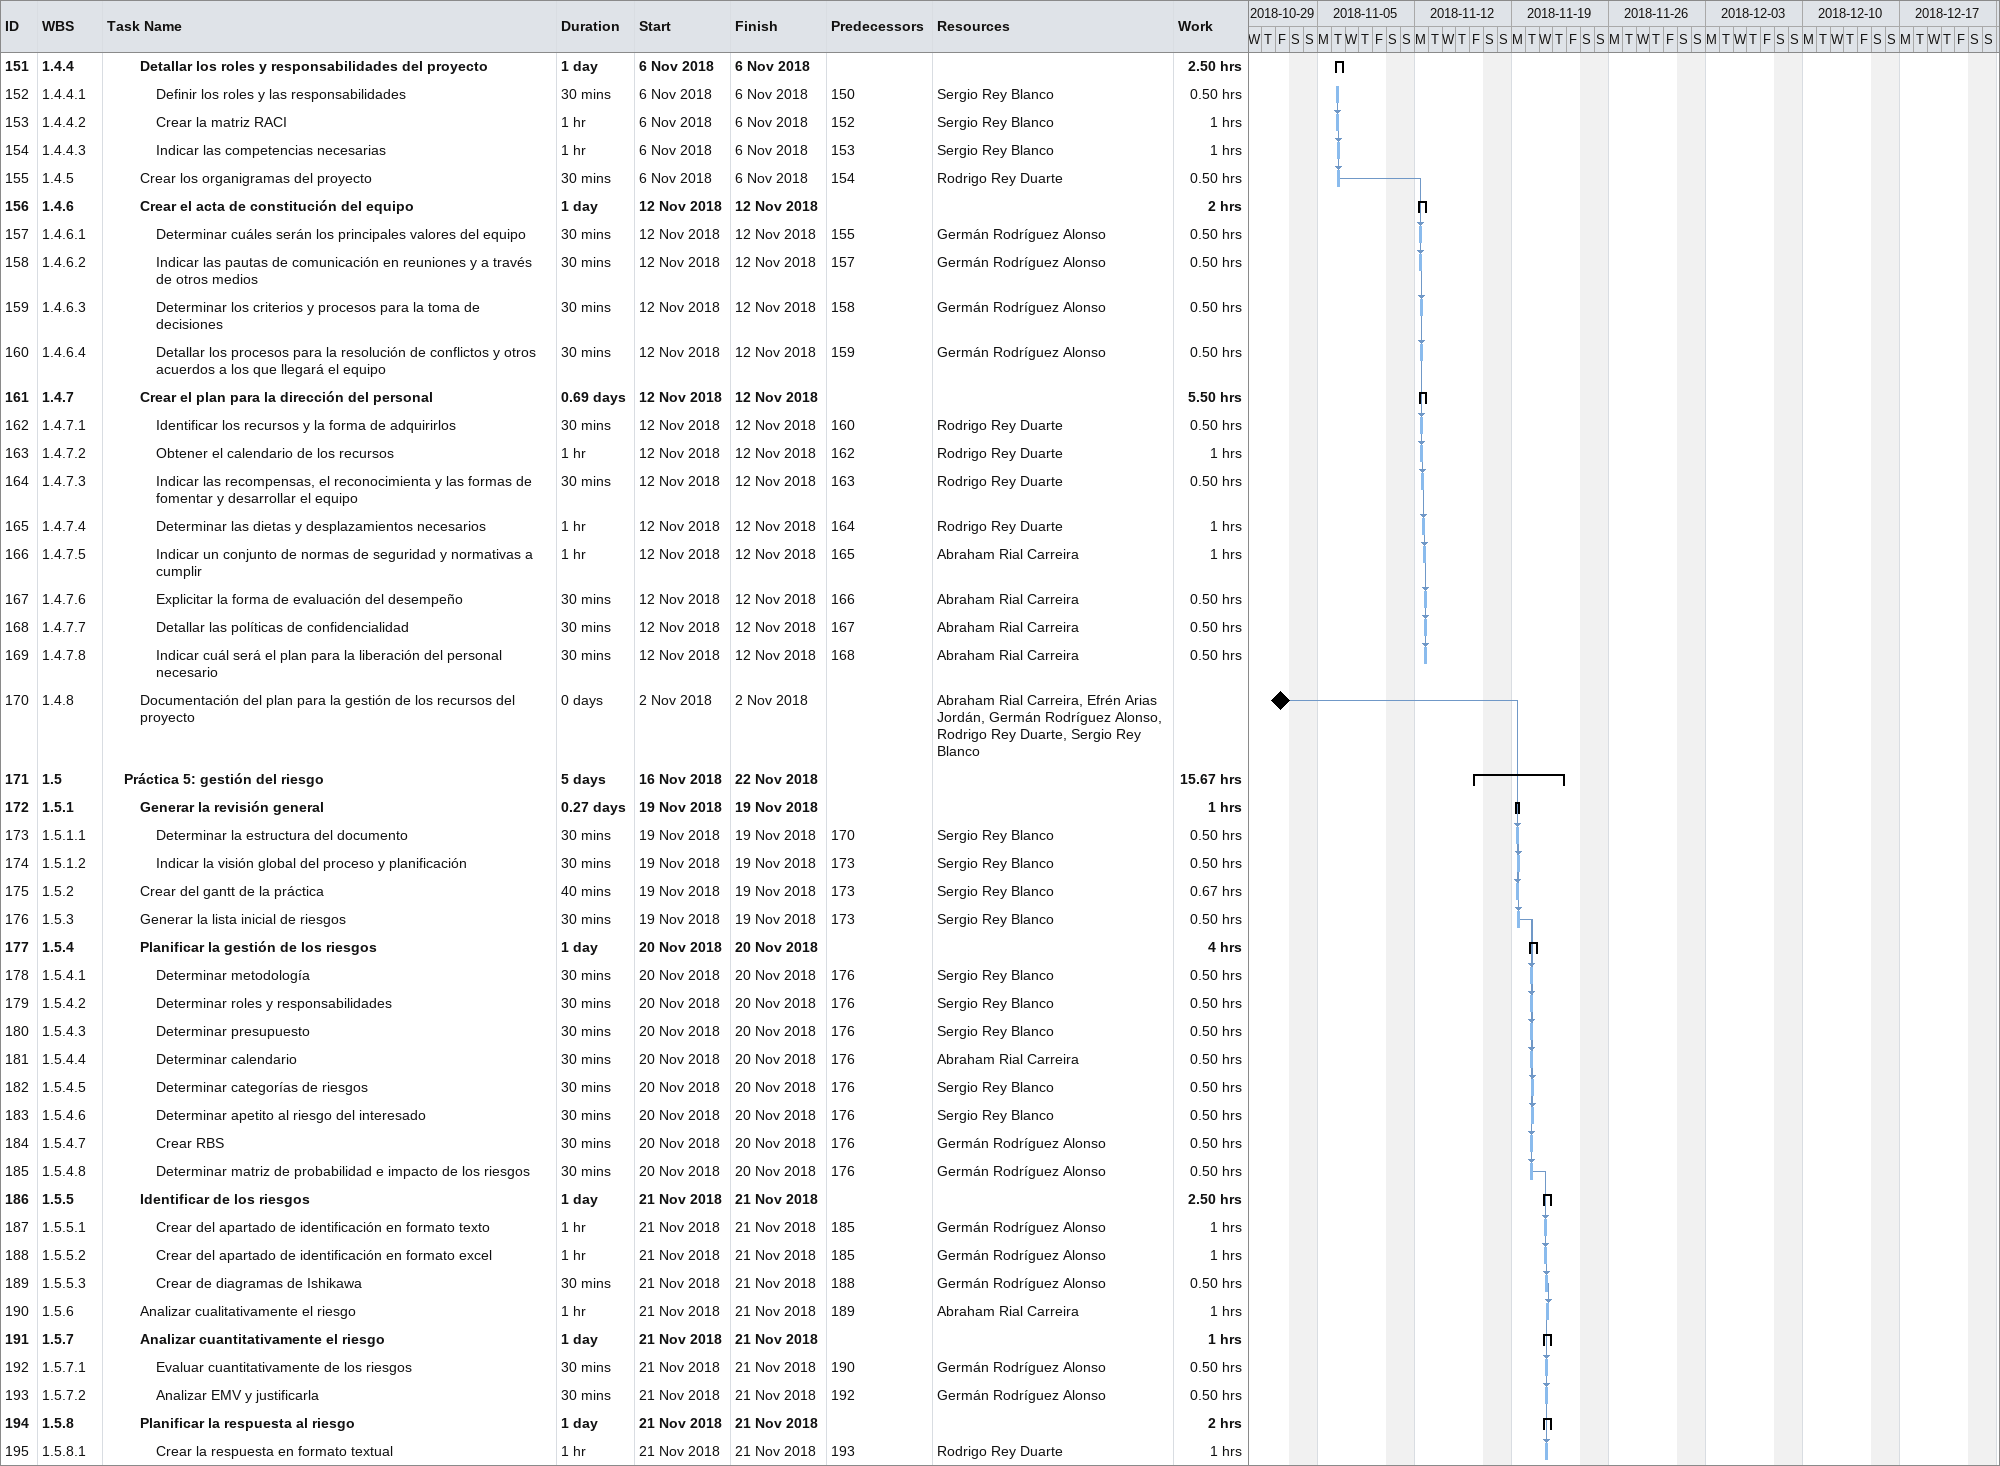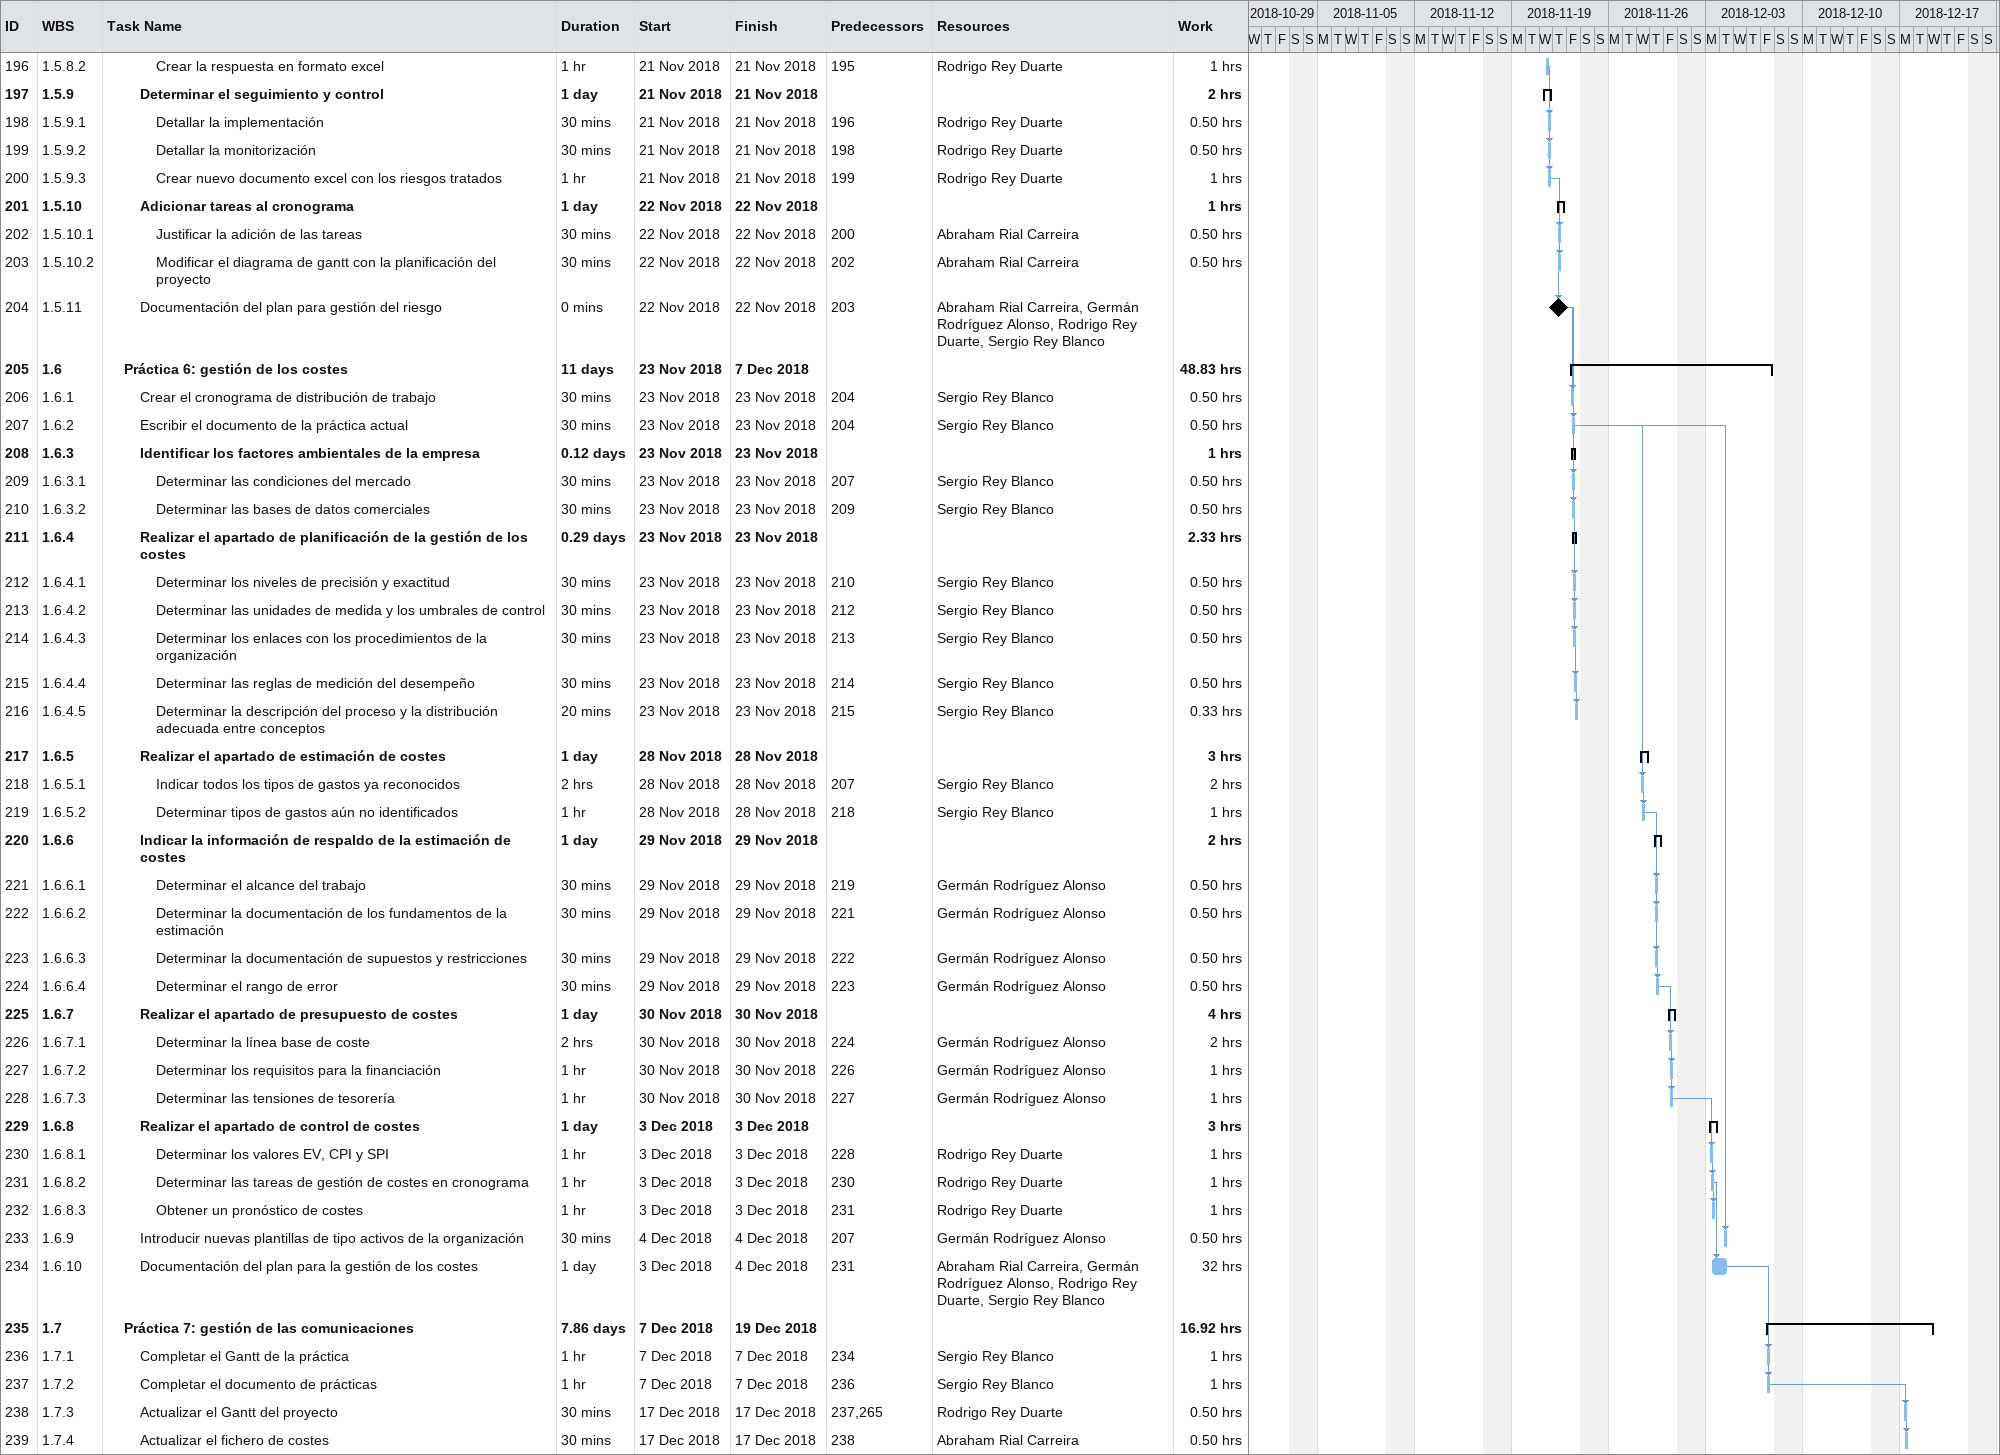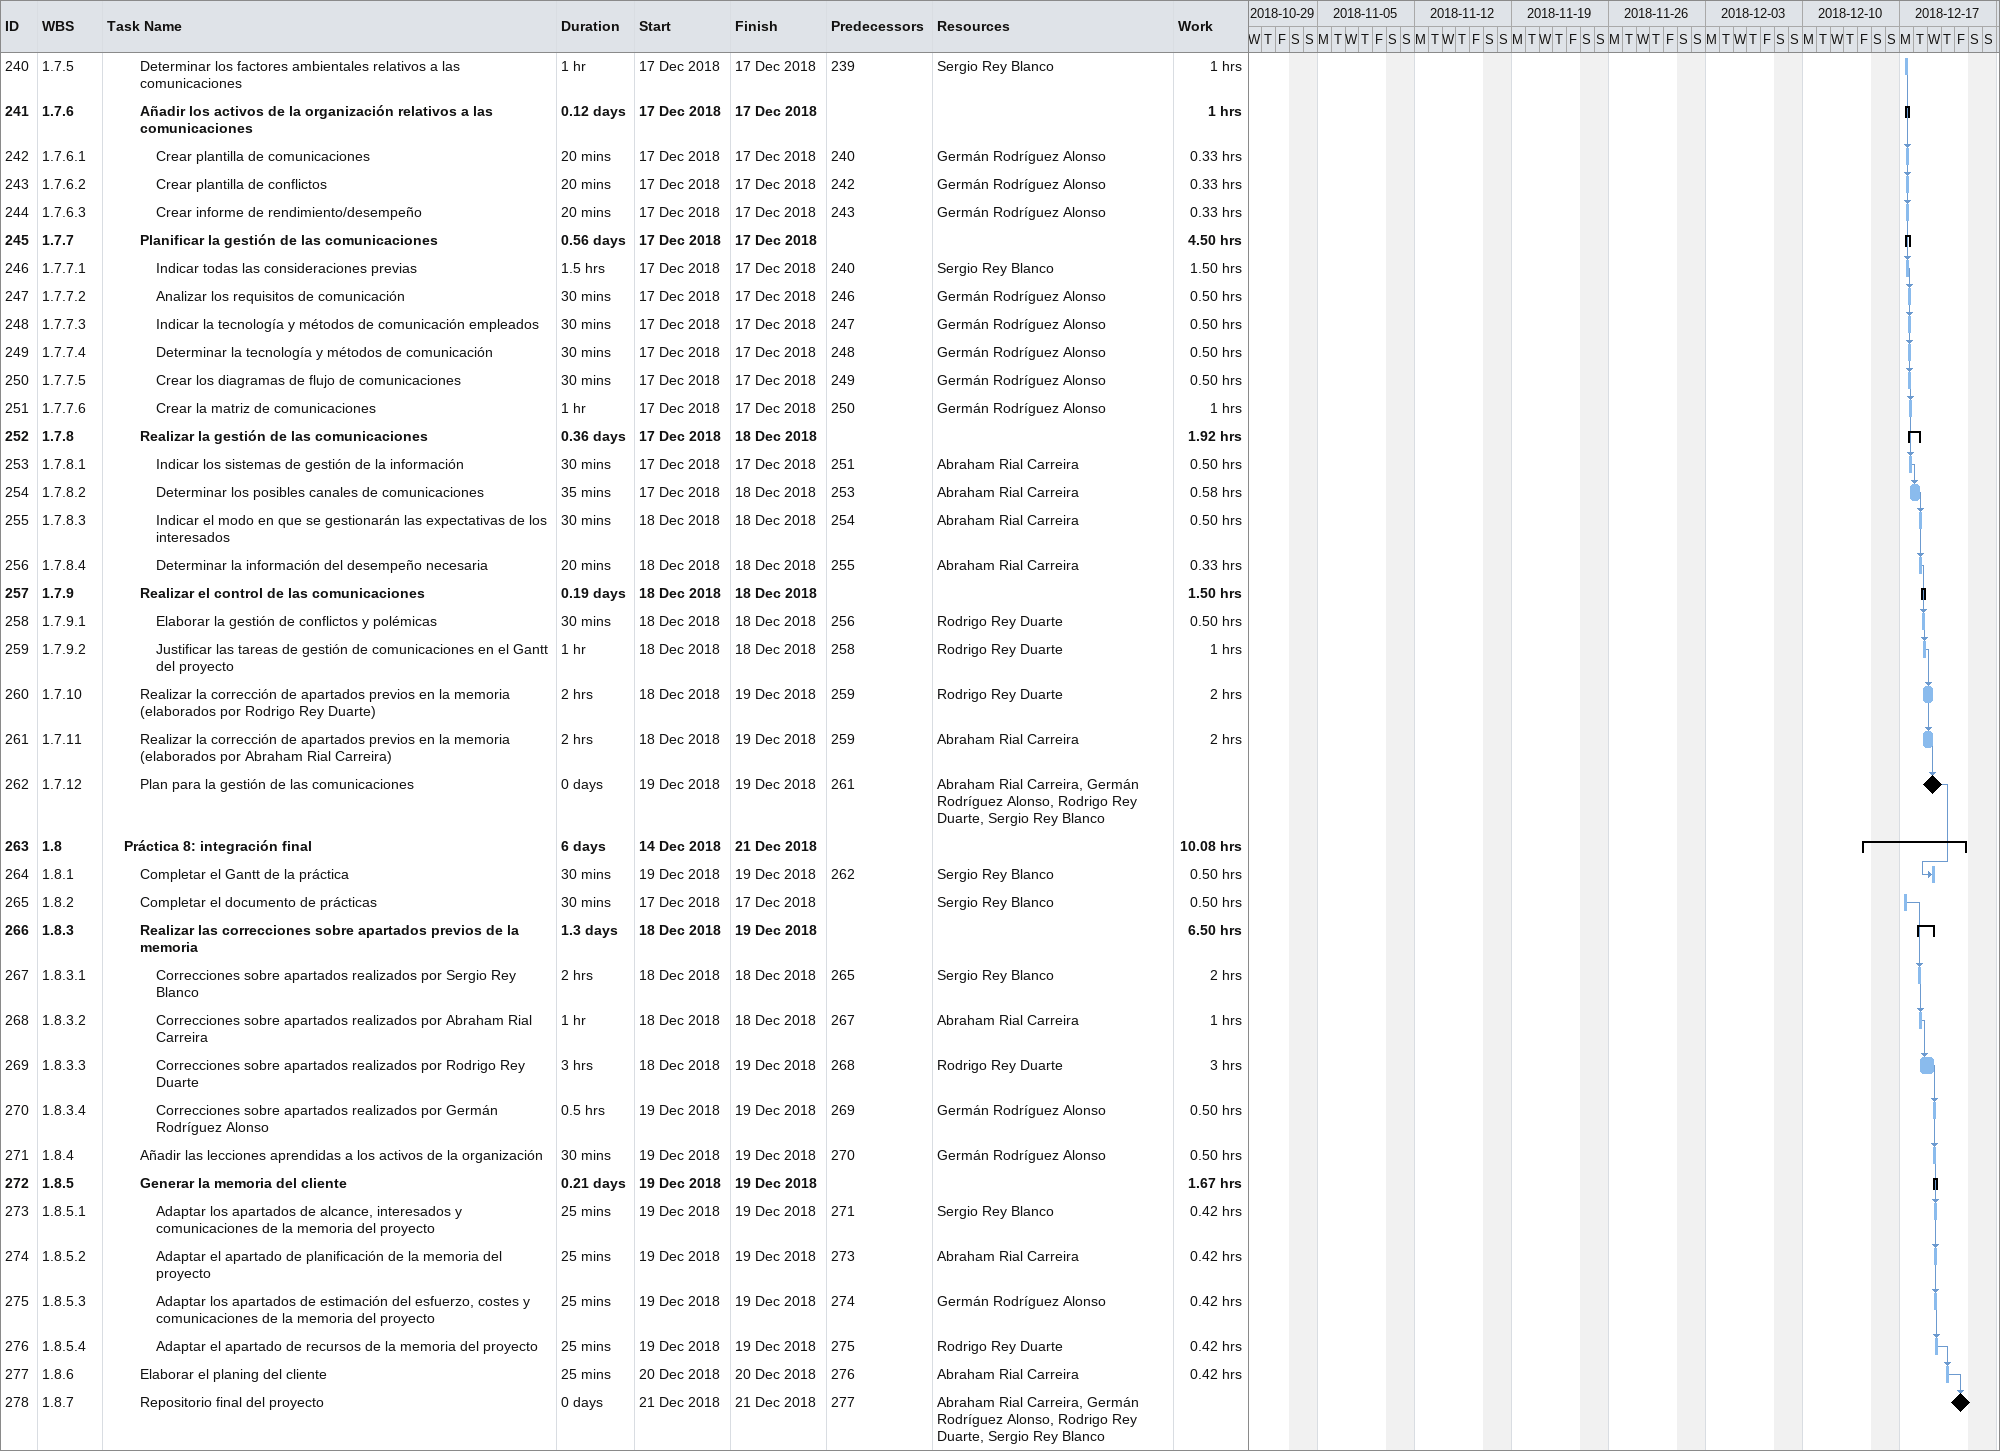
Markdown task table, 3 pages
| ID | WBS | Task | Duration | Start | Finish | Predecessors | Resources | Work (h) |
|---|---|---|---|---|---|---|---|---|
| 151 | 1.4.4 | **Detallar los roles y responsabilidades del proyecto** | 1d | 2018-11-06 | 2018-11-06 |  |  | 2.50 |
| 152 | 1.4.4.1 | Definir los roles y las responsabilidades | 30min | 2018-11-06 | 2018-11-06 | 150 | Sergio Rey Blanco | 0.50 |
| 153 | 1.4.4.2 | Crear la matriz RACI | 1h | 2018-11-06 | 2018-11-06 | 152 | Sergio Rey Blanco | 1 |
| 154 | 1.4.4.3 | Indicar las competencias necesarias | 1h | 2018-11-06 | 2018-11-06 | 153 | Sergio Rey Blanco | 1 |
| 155 | 1.4.5 | Crear los organigramas del proyecto | 30min | 2018-11-06 | 2018-11-06 | 154 | Rodrigo Rey Duarte | 0.50 |
| 156 | 1.4.6 | **Crear el acta de constitución del equipo** | 1d | 2018-11-12 | 2018-11-12 |  |  | 2 |
| 157 | 1.4.6.1 | Determinar cuáles serán los principales valores del equipo | 30min | 2018-11-12 | 2018-11-12 | 155 | Germán Rodríguez Alonso | 0.50 |
| 158 | 1.4.6.2 | Indicar las pautas de comunicación en reuniones y a través de otros medios | 30min | 2018-11-12 | 2018-11-12 | 157 | Germán Rodríguez Alonso | 0.50 |
| 159 | 1.4.6.3 | Determinar los criterios y procesos para la toma de decisiones | 30min | 2018-11-12 | 2018-11-12 | 158 | Germán Rodríguez Alonso | 0.50 |
| 160 | 1.4.6.4 | Detallar los procesos para la resolución de conflictos y otros acuerdos a los que llegará el equipo | 30min | 2018-11-12 | 2018-11-12 | 159 | Germán Rodríguez Alonso | 0.50 |
| 161 | 1.4.7 | **Crear el plan para la dirección del personal** | 0.69d | 2018-11-12 | 2018-11-12 |  |  | 5.50 |
| 162 | 1.4.7.1 | Identificar los recursos y la forma de adquirirlos | 30min | 2018-11-12 | 2018-11-12 | 160 | Rodrigo Rey Duarte | 0.50 |
| 163 | 1.4.7.2 | Obtener el calendario de los recursos | 1h | 2018-11-12 | 2018-11-12 | 162 | Rodrigo Rey Duarte | 1 |
| 164 | 1.4.7.3 | Indicar las recompensas, el reconocimienta y las formas de fomentar y desarrollar el equipo | 30min | 2018-11-12 | 2018-11-12 | 163 | Rodrigo Rey Duarte | 0.50 |
| 165 | 1.4.7.4 | Determinar las dietas y desplazamientos necesarios | 1h | 2018-11-12 | 2018-11-12 | 164 | Rodrigo Rey Duarte | 1 |
| 166 | 1.4.7.5 | Indicar un conjunto de normas de seguridad y normativas a cumplir | 1h | 2018-11-12 | 2018-11-12 | 165 | Abraham Rial Carreira | 1 |
| 167 | 1.4.7.6 | Explicitar la forma de evaluación del desempeño | 30min | 2018-11-12 | 2018-11-12 | 166 | Abraham Rial Carreira | 0.50 |
| 168 | 1.4.7.7 | Detallar las políticas de confidencialidad | 30min | 2018-11-12 | 2018-11-12 | 167 | Abraham Rial Carreira | 0.50 |
| 169 | 1.4.7.8 | Indicar cuál será el plan para la liberación del personal necesario | 30min | 2018-11-12 | 2018-11-12 | 168 | Abraham Rial Carreira | 0.50 |
| 170 | 1.4.8 | Documentación del plan para la gestión de los recursos del proyecto | 0d | 2018-11-02 | 2018-11-02 |  | Abraham Rial Carreira, Efrén Arias Jordán, Germán Rodríguez Alonso, Rodrigo Rey Duarte, Sergio Rey Blanco |  |
| 171 | 1.5 | **Práctica 5: gestión del riesgo** | 5d | 2018-11-16 | 2018-11-22 |  |  | 15.67 |
| 172 | 1.5.1 | **Generar la revisión general** | 0.27d | 2018-11-19 | 2018-11-19 |  |  | 1 |
| 173 | 1.5.1.1 | Determinar la estructura del documento | 30min | 2018-11-19 | 2018-11-19 | 170 | Sergio Rey Blanco | 0.50 |
| 174 | 1.5.1.2 | Indicar la visión global del proceso y planificación | 30min | 2018-11-19 | 2018-11-19 | 173 | Sergio Rey Blanco | 0.50 |
| 175 | 1.5.2 | Crear del gantt de la práctica | 40min | 2018-11-19 | 2018-11-19 | 173 | Sergio Rey Blanco | 0.67 |
| 176 | 1.5.3 | Generar la lista inicial de riesgos | 30min | 2018-11-19 | 2018-11-19 | 173 | Sergio Rey Blanco | 0.50 |
| 177 | 1.5.4 | **Planificar la gestión de los riesgos** | 1d | 2018-11-20 | 2018-11-20 |  |  | 4 |
| 178 | 1.5.4.1 | Determinar metodología | 30min | 2018-11-20 | 2018-11-20 | 176 | Sergio Rey Blanco | 0.50 |
| 179 | 1.5.4.2 | Determinar roles y responsabilidades | 30min | 2018-11-20 | 2018-11-20 | 176 | Sergio Rey Blanco | 0.50 |
| 180 | 1.5.4.3 | Determinar presupuesto | 30min | 2018-11-20 | 2018-11-20 | 176 | Sergio Rey Blanco | 0.50 |
| 181 | 1.5.4.4 | Determinar calendario | 30min | 2018-11-20 | 2018-11-20 | 176 | Abraham Rial Carreira | 0.50 |
| 182 | 1.5.4.5 | Determinar categorías de riesgos | 30min | 2018-11-20 | 2018-11-20 | 176 | Sergio Rey Blanco | 0.50 |
| 183 | 1.5.4.6 | Determinar apetito al riesgo del interesado | 30min | 2018-11-20 | 2018-11-20 | 176 | Sergio Rey Blanco | 0.50 |
| 184 | 1.5.4.7 | Crear RBS | 30min | 2018-11-20 | 2018-11-20 | 176 | Germán Rodríguez Alonso | 0.50 |
| 185 | 1.5.4.8 | Determinar matriz de probabilidad e impacto de los riesgos | 30min | 2018-11-20 | 2018-11-20 | 176 | Germán Rodríguez Alonso | 0.50 |
| 186 | 1.5.5 | **Identificar de los riesgos** | 1d | 2018-11-21 | 2018-11-21 |  |  | 2.50 |
| 187 | 1.5.5.1 | Crear del apartado de identificación en formato texto | 1h | 2018-11-21 | 2018-11-21 | 185 | Germán Rodríguez Alonso | 1 |
| 188 | 1.5.5.2 | Crear del apartado de identificación en formato excel | 1h | 2018-11-21 | 2018-11-21 | 185 | Germán Rodríguez Alonso | 1 |
| 189 | 1.5.5.3 | Crear de diagramas de Ishikawa | 30min | 2018-11-21 | 2018-11-21 | 188 | Germán Rodríguez Alonso | 0.50 |
| 190 | 1.5.6 | Analizar cualitativamente el riesgo | 1h | 2018-11-21 | 2018-11-21 | 189 | Abraham Rial Carreira | 1 |
| 191 | 1.5.7 | **Analizar cuantitativamente el riesgo** | 1d | 2018-11-21 | 2018-11-21 |  |  | 1 |
| 192 | 1.5.7.1 | Evaluar cuantitativamente de los riesgos | 30min | 2018-11-21 | 2018-11-21 | 190 | Germán Rodríguez Alonso | 0.50 |
| 193 | 1.5.7.2 | Analizar EMV y justificarla | 30min | 2018-11-21 | 2018-11-21 | 192 | Germán Rodríguez Alonso | 0.50 |
| 194 | 1.5.8 | **Planificar la respuesta al riesgo** | 1d | 2018-11-21 | 2018-11-21 |  |  | 2 |
| 195 | 1.5.8.1 | Crear la respuesta en formato textual | 1h | 2018-11-21 | 2018-11-21 | 193 | Rodrigo Rey Duarte | 1 |
| 196 | 1.5.8.2 | Crear la respuesta en formato excel | 1h | 2018-11-21 | 2018-11-21 | 195 | Rodrigo Rey Duarte | 1 |
| 197 | 1.5.9 | **Determinar el seguimiento y control** | 1d | 2018-11-21 | 2018-11-21 |  |  | 2 |
| 198 | 1.5.9.1 | Detallar la implementación | 30min | 2018-11-21 | 2018-11-21 | 196 | Rodrigo Rey Duarte | 0.50 |
| 199 | 1.5.9.2 | Detallar la monitorización | 30min | 2018-11-21 | 2018-11-21 | 198 | Rodrigo Rey Duarte | 0.50 |
| 200 | 1.5.9.3 | Crear nuevo documento excel con los riesgos tratados | 1h | 2018-11-21 | 2018-11-21 | 199 | Rodrigo Rey Duarte | 1 |
| 201 | 1.5.10 | **Adicionar tareas al cronograma** | 1d | 2018-11-22 | 2018-11-22 |  |  | 1 |
| 202 | 1.5.10.1 | Justificar la adición de las tareas | 30min | 2018-11-22 | 2018-11-22 | 200 | Abraham Rial Carreira | 0.50 |
| 203 | 1.5.10.2 | Modificar el diagrama de gantt con la planificación del proyecto | 30min | 2018-11-22 | 2018-11-22 | 202 | Abraham Rial Carreira | 0.50 |
| 204 | 1.5.11 | Documentación del plan para gestión del riesgo | 0min | 2018-11-22 | 2018-11-22 | 203 | Abraham Rial Carreira, Germán Rodríguez Alonso, Rodrigo Rey Duarte, Sergio Rey Blanco |  |
| 205 | 1.6 | **Práctica 6: gestión de los costes** | 11d | 2018-11-23 | 2018-12-07 |  |  | 48.83 |
| 206 | 1.6.1 | Crear el cronograma de distribución de trabajo | 30min | 2018-11-23 | 2018-11-23 | 204 | Sergio Rey Blanco | 0.50 |
| 207 | 1.6.2 | Escribir el documento de la práctica actual | 30min | 2018-11-23 | 2018-11-23 | 204 | Sergio Rey Blanco | 0.50 |
| 208 | 1.6.3 | **Identificar los factores ambientales de la empresa** | 0.12d | 2018-11-23 | 2018-11-23 |  |  | 1 |
| 209 | 1.6.3.1 | Determinar las condiciones del mercado | 30min | 2018-11-23 | 2018-11-23 | 207 | Sergio Rey Blanco | 0.50 |
| 210 | 1.6.3.2 | Determinar las bases de datos comerciales | 30min | 2018-11-23 | 2018-11-23 | 209 | Sergio Rey Blanco | 0.50 |
| 211 | 1.6.4 | **Realizar el apartado de planificación de la gestión de los costes** | 0.29d | 2018-11-23 | 2018-11-23 |  |  | 2.33 |
| 212 | 1.6.4.1 | Determinar los niveles de precisión y exactitud | 30min | 2018-11-23 | 2018-11-23 | 210 | Sergio Rey Blanco | 0.50 |
| 213 | 1.6.4.2 | Determinar las unidades de medida y los umbrales de control | 30min | 2018-11-23 | 2018-11-23 | 212 | Sergio Rey Blanco | 0.50 |
| 214 | 1.6.4.3 | Determinar los enlaces con los procedimientos de la organización | 30min | 2018-11-23 | 2018-11-23 | 213 | Sergio Rey Blanco | 0.50 |
| 215 | 1.6.4.4 | Determinar las reglas de medición del desempeño | 30min | 2018-11-23 | 2018-11-23 | 214 | Sergio Rey Blanco | 0.50 |
| 216 | 1.6.4.5 | Determinar la descripción del proceso y la distribución adecuada entre conceptos | 20min | 2018-11-23 | 2018-11-23 | 215 | Sergio Rey Blanco | 0.33 |
| 217 | 1.6.5 | **Realizar el apartado de estimación de costes** | 1d | 2018-11-28 | 2018-11-28 |  |  | 3 |
| 218 | 1.6.5.1 | Indicar todos los tipos de gastos ya reconocidos | 2h | 2018-11-28 | 2018-11-28 | 207 | Sergio Rey Blanco | 2 |
| 219 | 1.6.5.2 | Determinar tipos de gastos aún no identificados | 1h | 2018-11-28 | 2018-11-28 | 218 | Sergio Rey Blanco | 1 |
| 220 | 1.6.6 | **Indicar la información de respaldo de la estimación de costes** | 1d | 2018-11-29 | 2018-11-29 |  |  | 2 |
| 221 | 1.6.6.1 | Determinar el alcance del trabajo | 30min | 2018-11-29 | 2018-11-29 | 219 | Germán Rodríguez Alonso | 0.50 |
| 222 | 1.6.6.2 | Determinar la documentación de los fundamentos de la estimación | 30min | 2018-11-29 | 2018-11-29 | 221 | Germán Rodríguez Alonso | 0.50 |
| 223 | 1.6.6.3 | Determinar la documentación de supuestos y restricciones | 30min | 2018-11-29 | 2018-11-29 | 222 | Germán Rodríguez Alonso | 0.50 |
| 224 | 1.6.6.4 | Determinar el rango de error | 30min | 2018-11-29 | 2018-11-29 | 223 | Germán Rodríguez Alonso | 0.50 |
| 225 | 1.6.7 | **Realizar el apartado de presupuesto de costes** | 1d | 2018-11-30 | 2018-11-30 |  |  | 4 |
| 226 | 1.6.7.1 | Determinar la línea base de coste | 2h | 2018-11-30 | 2018-11-30 | 224 | Germán Rodríguez Alonso | 2 |
| 227 | 1.6.7.2 | Determinar los requisitos para la financiación | 1h | 2018-11-30 | 2018-11-30 | 226 | Germán Rodríguez Alonso | 1 |
| 228 | 1.6.7.3 | Determinar las tensiones de tesorería | 1h | 2018-11-30 | 2018-11-30 | 227 | Germán Rodríguez Alonso | 1 |
| 229 | 1.6.8 | **Realizar el apartado de control de costes** | 1d | 2018-12-03 | 2018-12-03 |  |  | 3 |
| 230 | 1.6.8.1 | Determinar los valores EV, CPI y SPI | 1h | 2018-12-03 | 2018-12-03 | 228 | Rodrigo Rey Duarte | 1 |
| 231 | 1.6.8.2 | Determinar las tareas de gestión de costes en cronograma | 1h | 2018-12-03 | 2018-12-03 | 230 | Rodrigo Rey Duarte | 1 |
| 232 | 1.6.8.3 | Obtener un pronóstico de costes | 1h | 2018-12-03 | 2018-12-03 | 231 | Rodrigo Rey Duarte | 1 |
| 233 | 1.6.9 | Introducir nuevas plantillas de tipo activos de la organización | 30min | 2018-12-04 | 2018-12-04 | 207 | Germán Rodríguez Alonso | 0.50 |
| 234 | 1.6.10 | Documentación del plan para la gestión de los costes | 1d | 2018-12-03 | 2018-12-04 | 231 | Abraham Rial Carreira, Germán Rodríguez Alonso, Rodrigo Rey Duarte, Sergio Rey Blanco | 32 |
| 235 | 1.7 | **Práctica 7: gestión de las comunicaciones** | 7.86d | 2018-12-07 | 2018-12-19 |  |  | 16.92 |
| 236 | 1.7.1 | Completar el Gantt de la práctica | 1h | 2018-12-07 | 2018-12-07 | 234 | Sergio Rey Blanco | 1 |
| 237 | 1.7.2 | Completar el documento de prácticas | 1h | 2018-12-07 | 2018-12-07 | 236 | Sergio Rey Blanco | 1 |
| 238 | 1.7.3 | Actualizar el Gantt del proyecto | 30min | 2018-12-17 | 2018-12-17 | 237, 265 | Rodrigo Rey Duarte | 0.50 |
| 239 | 1.7.4 | Actualizar el fichero de costes | 30min | 2018-12-17 | 2018-12-17 | 238 | Abraham Rial Carreira | 0.50 |
| 240 | 1.7.5 | Determinar los factores ambientales relativos a las comunicaciones | 1h | 2018-12-17 | 2018-12-17 | 239 | Sergio Rey Blanco | 1 |
| 241 | 1.7.6 | **Añadir los activos de la organización relativos a las comunicaciones** | 0.12d | 2018-12-17 | 2018-12-17 |  |  | 1 |
| 242 | 1.7.6.1 | Crear plantilla de comunicaciones | 20min | 2018-12-17 | 2018-12-17 | 240 | Germán Rodríguez Alonso | 0.33 |
| 243 | 1.7.6.2 | Crear plantilla de conflictos | 20min | 2018-12-17 | 2018-12-17 | 242 | Germán Rodríguez Alonso | 0.33 |
| 244 | 1.7.6.3 | Crear informe de rendimiento/desempeño | 20min | 2018-12-17 | 2018-12-17 | 243 | Germán Rodríguez Alonso | 0.33 |
| 245 | 1.7.7 | **Planificar la gestión de las comunicaciones** | 0.56d | 2018-12-17 | 2018-12-17 |  |  | 4.50 |
| 246 | 1.7.7.1 | Indicar todas las consideraciones previas | 1.5h | 2018-12-17 | 2018-12-17 | 240 | Sergio Rey Blanco | 1.50 |
| 247 | 1.7.7.2 | Analizar los requisitos de comunicación | 30min | 2018-12-17 | 2018-12-17 | 246 | Germán Rodríguez Alonso | 0.50 |
| 248 | 1.7.7.3 | Indicar la tecnología y métodos de comunicación empleados | 30min | 2018-12-17 | 2018-12-17 | 247 | Germán Rodríguez Alonso | 0.50 |
| 249 | 1.7.7.4 | Determinar la tecnología y métodos de comunicación | 30min | 2018-12-17 | 2018-12-17 | 248 | Germán Rodríguez Alonso | 0.50 |
| 250 | 1.7.7.5 | Crear los diagramas de flujo de comunicaciones | 30min | 2018-12-17 | 2018-12-17 | 249 | Germán Rodríguez Alonso | 0.50 |
| 251 | 1.7.7.6 | Crear la matriz de comunicaciones | 1h | 2018-12-17 | 2018-12-17 | 250 | Germán Rodríguez Alonso | 1 |
| 252 | 1.7.8 | **Realizar la gestión de las comunicaciones** | 0.36d | 2018-12-17 | 2018-12-18 |  |  | 1.92 |
| 253 | 1.7.8.1 | Indicar los sistemas de gestión de la información | 30min | 2018-12-17 | 2018-12-17 | 251 | Abraham Rial Carreira | 0.50 |
| 254 | 1.7.8.2 | Determinar los posibles canales de comunicaciones | 35min | 2018-12-17 | 2018-12-18 | 253 | Abraham Rial Carreira | 0.58 |
| 255 | 1.7.8.3 | Indicar el modo en que se gestionarán las expectativas de los interesados | 30min | 2018-12-18 | 2018-12-18 | 254 | Abraham Rial Carreira | 0.50 |
| 256 | 1.7.8.4 | Determinar la información del desempeño necesaria | 20min | 2018-12-18 | 2018-12-18 | 255 | Abraham Rial Carreira | 0.33 |
| 257 | 1.7.9 | **Realizar el control de las comunicaciones** | 0.19d | 2018-12-18 | 2018-12-18 |  |  | 1.50 |
| 258 | 1.7.9.1 | Elaborar la gestión de conflictos y polémicas | 30min | 2018-12-18 | 2018-12-18 | 256 | Rodrigo Rey Duarte | 0.50 |
| 259 | 1.7.9.2 | Justificar las tareas de gestión de comunicaciones en el Gantt del proyecto | 1h | 2018-12-18 | 2018-12-18 | 258 | Rodrigo Rey Duarte | 1 |
| 260 | 1.7.10 | Realizar la corrección de apartados previos en la memoria (elaborados por Rodrigo Rey Duarte) | 2h | 2018-12-18 | 2018-12-19 | 259 | Rodrigo Rey Duarte | 2 |
| 261 | 1.7.11 | Realizar la corrección de apartados previos en la memoria (elaborados por Abraham Rial Carreira) | 2h | 2018-12-18 | 2018-12-19 | 259 | Abraham Rial Carreira | 2 |
| 262 | 1.7.12 | Plan para la gestión de las comunicaciones | 0d | 2018-12-19 | 2018-12-19 | 261 | Abraham Rial Carreira, Germán Rodríguez Alonso, Rodrigo Rey Duarte, Sergio Rey Blanco |  |
| 263 | 1.8 | **Práctica 8: integración final** | 6d | 2018-12-14 | 2018-12-21 |  |  | 10.08 |
| 264 | 1.8.1 | Completar el Gantt de la práctica | 30min | 2018-12-19 | 2018-12-19 | 262 | Sergio Rey Blanco | 0.50 |
| 265 | 1.8.2 | Completar el documento de prácticas | 30min | 2018-12-17 | 2018-12-17 |  | Sergio Rey Blanco | 0.50 |
| 266 | 1.8.3 | **Realizar las correcciones sobre apartados previos de la memoria** | 1.3d | 2018-12-18 | 2018-12-19 |  |  | 6.50 |
| 267 | 1.8.3.1 | Correcciones sobre apartados realizados por Sergio Rey Blanco | 2h | 2018-12-18 | 2018-12-18 | 265 | Sergio Rey Blanco | 2 |
| 268 | 1.8.3.2 | Correcciones sobre apartados realizados por Abraham Rial Carreira | 1h | 2018-12-18 | 2018-12-18 | 267 | Abraham Rial Carreira | 1 |
| 269 | 1.8.3.3 | Correcciones sobre apartados realizados por Rodrigo Rey Duarte | 3h | 2018-12-18 | 2018-12-19 | 268 | Rodrigo Rey Duarte | 3 |
| 270 | 1.8.3.4 | Correcciones sobre apartados realizados por Germán Rodríguez Alonso | 0.5h | 2018-12-19 | 2018-12-19 | 269 | Germán Rodríguez Alonso | 0.50 |
| 271 | 1.8.4 | Añadir las lecciones aprendidas a los activos de la organización | 30min | 2018-12-19 | 2018-12-19 | 270 | Germán Rodríguez Alonso | 0.50 |
| 272 | 1.8.5 | **Generar la memoria del cliente** | 0.21d | 2018-12-19 | 2018-12-19 |  |  | 1.67 |
| 273 | 1.8.5.1 | Adaptar los apartados de alcance, interesados y comunicaciones de la memoria del proyecto | 25min | 2018-12-19 | 2018-12-19 | 271 | Sergio Rey Blanco | 0.42 |
| 274 | 1.8.5.2 | Adaptar el apartado de planificación de la memoria del proyecto | 25min | 2018-12-19 | 2018-12-19 | 273 | Abraham Rial Carreira | 0.42 |
| 275 | 1.8.5.3 | Adaptar los apartados de estimación del esfuerzo, costes y comunicaciones de la memoria del proyecto | 25min | 2018-12-19 | 2018-12-19 | 274 | Germán Rodríguez Alonso | 0.42 |
| 276 | 1.8.5.4 | Adaptar el apartado de recursos de la memoria del proyecto | 25min | 2018-12-19 | 2018-12-19 | 275 | Rodrigo Rey Duarte | 0.42 |
| 277 | 1.8.6 | Elaborar el planing del cliente | 25min | 2018-12-20 | 2018-12-20 | 276 | Abraham Rial Carreira | 0.42 |
| 278 | 1.8.7 | Repositorio final del proyecto | 0d | 2018-12-21 | 2018-12-21 | 277 | Abraham Rial Carreira, Germán Rodríguez Alonso, Rodrigo Rey Duarte, Sergio Rey Blanco |  |
